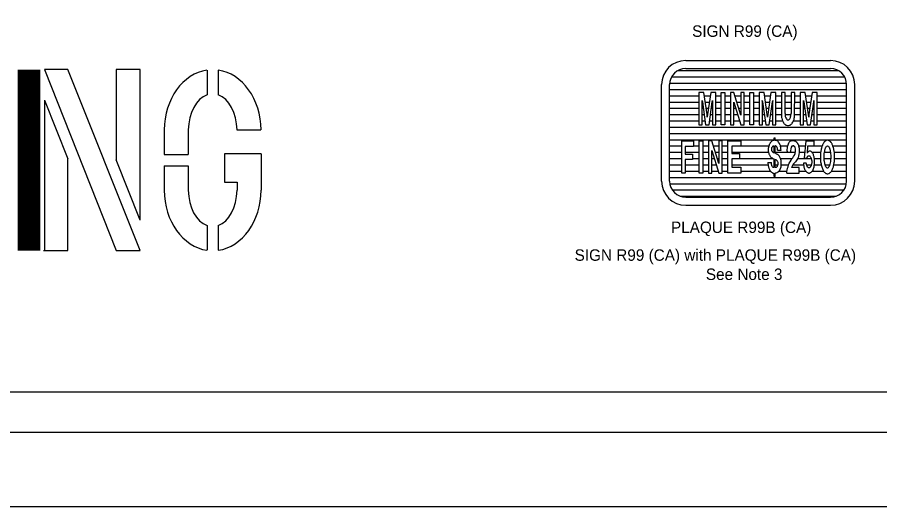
# Model space of a CAD drawing. Extents: x -894 to 866, y -476 to 714.
# Drawn here: x -420 to 108, y -476 to -177 of the extents above; entities that cross this region are included whole.
import ezdxf

# ---------------------------------------------------------------- set-up
doc = ezdxf.new("R2010")
doc.units = 0
for name, color, linetype in [('10 Sheet Format', 7, 'Continuous'), ('57 Undefined', 7, 'Continuous'), ('60 Nongeo Data', 7, 'Continuous')]:
    doc.layers.add(name, color=color, linetype=linetype)

msp = doc.modelspace()

# ---------------------------------------------------------------- linework, layer by layer
at = {"layer": '10 Sheet Format'}
msp.add_line((-438.75, -406.04), (199.07, -406.04), dxfattribs=at)
for points in [[(-894.04, 713.56), (865.96, 713.56), (865.96, -476.44), (-894.04, -476.44)], [(-863.43, 668.96), (836.57, 668.96), (836.57, -431.04), (-863.43, -431.04)], [(-863.43, 668.96), (836.57, 668.96), (836.57, -431.04), (-863.43, -431.04)]]:
    msp.add_lwpolyline(points, close=True, dxfattribs=at)
at = {"layer": '60 Nongeo Data'}
for p, q in [((-11.17, -203.41), (77.41, -203.41)), ((-403.35, -208.95), (-359.63, -319.73)), ((-389.17, -208.95), (-403.35, -208.95)), ((-344.86, -319.73), (-389.17, -208.95)), ((-344.86, -208.95), (-359.63, -208.95)), ((-359.63, -208.95), (-359.63, -264.25)), ((-344.86, -301.18), (-344.86, -208.95)), ((-303.99, -209.28), (-303.99, -224.4)), ((-297.1, -209.28), (-297.1, -224.4)), ((-15.97, -209.6), (82.24, -209.6)), ((-11.17, -208.34), (77.41, -208.34)), ((-19.79, -213.45), (86.02, -213.45)), ((-25.94, -277.23), (-25.94, -218.18)), ((-21.01, -277.23), (-21.01, -218.18)), ((-21.01, -221.13), (87.25, -221.13)), ((-20.94, -217.29), (87.17, -217.29)), ((87.25, -277.23), (87.25, -218.18)), ((92.17, -277.23), (92.17, -218.18)), ((-21.01, -224.97), (-3.08, -224.97)), ((0.24, -224.97), (3.84, -224.97)), ((7.16, -224.97), (10.52, -224.97)), ((12.76, -224.97), (16.2, -224.97)), ((18.89, -224.97), (22.52, -224.97)), ((24.6, -224.97), (28.04, -224.97)), ((30.28, -224.97), (33.72, -224.97)), ((37.04, -224.97), (40.65, -224.97)), ((43.97, -224.97), (47.34, -224.97)), ((49.57, -224.97), (53.25, -224.97)), ((55.48, -224.97), (58.93, -224.97)), ((62.25, -224.97), (65.85, -224.97)), ((69.17, -224.97), (87.25, -224.97)), ((-403.35, -227.72), (-403.35, -319.73)), ((-403.35, -227.72), (-389.17, -263.63)), ((-21.01, -228.82), (-3.08, -228.82)), ((-1.1, -228.82), (-1, -228.82)), ((0.79, -228.82), (3.28, -228.82)), ((5.07, -228.82), (5.17, -228.82)), ((7.16, -228.82), (10.52, -228.82)), ((12.76, -228.82), (16.2, -228.82)), ((20.09, -228.82), (22.52, -228.82)), ((24.6, -228.82), (28.04, -228.82)), ((30.28, -228.82), (33.72, -228.82)), ((35.71, -228.82), (35.81, -228.82)), ((37.6, -228.82), (40.09, -228.82)), ((41.88, -228.82), (41.98, -228.82)), ((43.97, -228.82), (47.36, -228.82)), ((49.57, -228.82), (53.25, -228.82)), ((55.45, -228.82), (58.93, -228.82)), ((60.91, -228.82), (61.02, -228.82)), ((62.8, -228.82), (65.3, -228.82)), ((67.08, -228.82), (67.19, -228.82)), ((69.17, -228.82), (87.25, -228.82)), ((-21.01, -232.66), (-3.08, -232.66)), ((-21.01, -236.5), (-3.08, -236.5)), ((-1.08, -232.66), (-0.45, -232.66)), ((-1.08, -236.5), (0.1, -236.5)), ((1.34, -232.66), (2.73, -232.66)), ((1.89, -236.5), (2.18, -236.5)), ((3.97, -236.5), (5.16, -236.5)), ((4.52, -232.66), (5.16, -232.66)), ((7.16, -232.66), (10.52, -232.66)), ((7.16, -236.5), (10.52, -236.5)), ((12.76, -232.66), (16.2, -232.66)), ((12.76, -236.5), (16.2, -236.5)), ((18.28, -232.66), (19.37, -232.66)), ((18.28, -236.5), (20.57, -236.5)), ((21.3, -232.66), (22.52, -232.66)), ((22.5, -236.5), (22.59, -236.5)), ((24.6, -232.66), (28.04, -232.66)), ((24.6, -236.5), (28.04, -236.5)), ((30.28, -232.66), (33.72, -232.66)), ((30.28, -236.5), (33.72, -236.5)), ((35.72, -232.66), (36.36, -232.66)), ((35.72, -236.5), (36.91, -236.5)), ((38.15, -232.66), (39.54, -232.66)), ((38.7, -236.5), (38.99, -236.5)), ((40.78, -236.5), (41.97, -236.5)), ((41.33, -232.66), (41.97, -232.66)), ((43.97, -232.66), (47.38, -232.66)), ((43.97, -236.5), (47.41, -236.5)), ((49.57, -232.66), (53.25, -232.66)), ((49.61, -236.5), (53.21, -236.5)), ((55.41, -236.5), (58.93, -236.5)), ((55.43, -232.66), (58.93, -232.66)), ((60.93, -232.66), (61.57, -232.66)), ((60.93, -236.5), (62.12, -236.5)), ((63.36, -232.66), (64.74, -232.66)), ((63.9, -236.5), (64.2, -236.5)), ((65.98, -236.5), (67.17, -236.5)), ((66.53, -232.66), (67.17, -232.66)), ((69.17, -232.66), (87.25, -232.66)), ((69.17, -236.5), (87.25, -236.5)), ((-21.01, -240.34), (-3.08, -240.34)), ((-1.08, -240.34), (0.66, -240.34)), ((3.42, -240.34), (5.16, -240.34)), ((7.16, -240.34), (10.52, -240.34)), ((12.76, -240.34), (16.2, -240.34)), ((18.28, -240.34), (21.78, -240.34)), ((24.6, -240.34), (28.04, -240.34)), ((30.28, -240.34), (33.72, -240.34)), ((35.72, -240.34), (37.46, -240.34)), ((40.23, -240.34), (41.97, -240.34)), ((43.97, -240.34), (48.02, -240.34)), ((54.79, -240.34), (58.93, -240.34)), ((60.93, -240.34), (62.67, -240.34)), ((65.43, -240.34), (67.17, -240.34)), ((69.17, -240.34), (87.25, -240.34)), ((-330.23, -245.88), (-330.23, -260.9)), ((-315.46, -245.88), (-315.46, -260.9)), ((-285.77, -245.88), (-271, -245.88)), ((-21.01, -244.19), (87.25, -244.19)), ((-21.01, -248.03), (87.25, -248.03)), ((-21.01, -251.87), (42.88, -251.87)), ((43.56, -251.87), (87.25, -251.87)), ((-21.01, -255.71), (-13.62, -255.71)), ((-6.34, -255.71), (-2.9, -255.71)), ((-0.66, -255.71), (2.78, -255.71)), ((5.83, -255.71), (9.1, -255.71)), ((11.18, -255.71), (14.62, -255.71)), ((22.47, -255.71), (39.63, -255.71)), ((46.79, -255.71), (51.28, -255.71)), ((54.08, -255.71), (55.05, -255.71)), ((57.85, -255.71), (61.91, -255.71)), ((67.24, -255.71), (72.24, -255.71)), ((78.84, -255.71), (87.25, -255.71)), ((-389.17, -319.73), (-389.17, -263.63)), ((-330.23, -260.9), (-315.46, -260.9)), ((-270.86, -260.41), (-293.37, -260.41)), ((-293.37, -260.41), (-293.37, -277.86)), ((-270.86, -260.41), (-270.86, -282.8)), ((-21.01, -259.56), (-13.62, -259.56)), ((-21.01, -263.4), (-13.62, -263.4)), ((-11.46, -259.56), (-2.9, -259.56)), ((-7.06, -263.4), (-2.9, -263.4)), ((-0.66, -259.56), (2.78, -259.56)), ((-0.66, -263.4), (2.78, -263.4)), ((4.84, -259.56), (5.11, -259.56)), ((4.86, -263.4), (6.31, -263.4)), ((7.04, -259.56), (9.1, -259.56)), ((8.24, -263.4), (9.1, -263.4)), ((11.18, -259.56), (14.62, -259.56)), ((11.18, -263.4), (14.62, -263.4)), ((16.94, -259.56), (39.48, -259.56)), ((21.75, -263.4), (42.13, -263.4)), ((43.56, -259.56), (55.88, -259.56)), ((46.91, -263.4), (53.97, -263.4)), ((57.19, -263.4), (65.54, -263.4)), ((58.13, -259.56), (61.56, -259.56)), ((63.11, -259.56), (63.51, -259.56)), ((66.08, -259.56), (71.39, -259.56)), ((67.49, -263.4), (71.2, -263.4)), ((73.52, -263.39), (77.52, -263.39)), ((73.68, -259.58), (77.36, -259.58)), ((79.75, -259.56), (87.25, -259.56)), ((79.92, -263.4), (87.25, -263.4)), ((-344.86, -301.18), (-359.63, -264.25)), ((-330.23, -267.79), (-315.46, -267.79)), ((-330.23, -267.79), (-330.23, -282.8)), ((-315.46, -267.79), (-315.46, -282.8)), ((-21.01, -267.24), (-13.62, -267.24)), ((-11.46, -267.24), (-2.9, -267.24)), ((-0.66, -267.24), (2.78, -267.24)), ((4.86, -267.24), (7.52, -267.24)), ((11.18, -267.24), (14.62, -267.24)), ((16.94, -267.24), (39.25, -267.24)), ((43.56, -267.24), (45.11, -267.24)), ((47.2, -267.24), (51.78, -267.24)), ((54.25, -267.24), (60.89, -267.24)), ((62.78, -267.24), (65.66, -267.24)), ((67.53, -267.24), (71.69, -267.24)), ((74.13, -267.22), (76.97, -267.22)), ((79.42, -267.24), (87.25, -267.24)), ((-21.01, -271.08), (-13.62, -271.08)), ((-11.46, -271.08), (-2.9, -271.08)), ((-0.66, -271.08), (2.78, -271.08)), ((4.86, -271.08), (8.72, -271.08)), ((11.18, -271.08), (14.62, -271.08)), ((22.47, -271.08), (40.5, -271.08)), ((46.14, -271.08), (50.8, -271.08)), ((58.28, -271.08), (62.29, -271.08)), ((66.14, -271.08), (73.21, -271.08)), ((77.98, -271.08), (87.25, -271.08)), ((-293.37, -277.86), (-285.63, -277.86)), ((-285.63, -277.86), (-285.63, -282.8)), ((-21.01, -274.93), (87.25, -274.93)), ((-20.88, -278.77), (87.13, -278.77)), ((-19.38, -282.61), (85.61, -282.61)), ((-14.57, -286.45), (80.85, -286.45)), ((-11.17, -287.08), (77.41, -287.08)), ((-11.17, -292), (77.41, -292)), ((-303.99, -304.4), (-303.99, -319.53)), ((-297.1, -304.4), (-297.1, -319.53)), ((-403.95, -319.73), (-389.17, -319.73)), ((-359.63, -319.73), (-344.86, -319.73))]:
    msp.add_line(p, q, dxfattribs=at)
for points in [[(-3.08, -223.03), (-3.08, -242.72), (-1.08, -242.72), (-1.08, -229.08), (-1.16, -227.84), (-1, -228.77), (1, -242.72), (3.08, -242.72), (5.08, -228.77), (5.24, -227.84), (5.16, -229.08), (5.16, -242.72), (7.16, -242.72), (7.16, -223.03), (4.12, -223.03), (2.2, -236.36), (2.04, -238.07), (1.88, -236.36), (-0.04, -223.03), (-3.08, -223.03)], [(10.52, -242.72), (10.52, -223.03), (12.76, -223.03), (12.76, -242.72), (10.52, -242.72)], [(16.2, -223.03), (16.2, -242.72), (18.28, -242.72), (18.28, -230.47), (18.2, -228.92), (22.52, -242.72), (24.6, -242.72), (24.6, -223.03), (22.52, -223.03), (22.52, -234.66), (22.6, -236.83), (18.28, -223.03), (16.2, -223.03)], [(28.04, -242.72), (28.04, -223.03), (30.28, -223.03), (30.28, -242.72), (28.04, -242.72)], [(33.72, -223.03), (33.72, -242.72), (35.72, -242.72), (35.72, -229.08), (35.64, -227.84), (35.8, -228.77), (37.8, -242.72), (39.89, -242.72), (41.89, -228.77), (42.05, -227.84), (41.97, -229.08), (41.97, -242.72), (43.97, -242.72), (43.97, -223.03), (40.93, -223.03), (39.01, -236.36), (38.85, -238.07), (38.68, -236.36), (36.76, -223.03), (33.72, -223.03)], [(49.57, -235.74), (49.57, -223.03), (47.33, -223.03), (47.41, -236.67)], [(55.41, -236.67), (55.49, -223.03), (53.25, -223.03), (53.25, -235.74)], [(58.93, -223.03), (58.93, -242.72), (60.93, -242.72), (60.93, -229.08), (60.85, -227.84), (61.01, -228.77), (63.01, -242.72), (65.09, -242.72), (67.09, -228.77), (67.25, -227.84), (67.17, -229.08), (67.17, -242.72), (69.17, -242.72), (69.17, -223.03), (66.13, -223.03), (64.21, -236.36), (64.05, -238.07), (63.89, -236.36), (61.97, -223.03), (58.93, -223.03)], [(47.41, -236.67), (47.49, -238.22), (47.57, -238.69), (47.73, -239.46), (47.97, -240.24), (48.13, -240.55), (48.37, -241.01), (48.61, -241.48), (48.85, -241.79), (49.09, -242.1), (49.41, -242.41), (49.65, -242.56), (49.89, -242.72), (50.13, -242.87), (50.53, -243.03), (51.17, -243.18), (51.73, -243.18), (52.21, -243.03), (52.61, -242.87), (53.01, -242.72), (53.33, -242.41), (53.65, -242.1), (53.97, -241.79), (54.37, -241.17), (54.61, -240.7), (54.85, -240.24), (55.01, -239.77), (55.09, -239.46), (55.25, -238.69), (55.33, -238.07), (55.41, -236.67)], [(49.57, -235.74), (49.65, -237.29), (49.73, -237.76), (49.97, -238.53), (50.37, -239.15), (50.69, -239.46), (50.85, -239.62), (51.25, -239.77), (51.49, -239.77), (51.97, -239.62), (52.29, -239.31), (52.53, -239), (52.85, -238.38), (53.01, -237.91), (53.17, -237.29), (53.25, -235.74)], [(-7.06, -263.93), (-11.46, -263.93), (-11.46, -272.3), (-13.62, -272.3), (-13.62, -252.62), (-6.34, -252.62), (-6.34, -256.03), (-11.46, -256.03), (-11.46, -260.68), (-7.06, -260.68), (-7.06, -263.93), (-11.46, -263.93), (-11.46, -272.3), (-13.62, -272.3)], [(-2.9, -272.3), (-2.9, -252.62), (-0.66, -252.62), (-0.66, -272.3), (-2.9, -272.3)], [(2.78, -252.62), (2.78, -272.3), (4.86, -272.3), (4.86, -260.06), (4.78, -258.51), (9.1, -272.3), (11.18, -272.3), (11.18, -252.62), (9.1, -252.62), (9.1, -264.24), (9.18, -266.41), (4.86, -252.62), (2.78, -252.62)], [(14.62, -272.3), (14.62, -252.62), (22.47, -252.62), (22.47, -255.87), (16.94, -255.87), (16.94, -260.21), (21.75, -260.21), (21.75, -263.47), (16.94, -263.47), (16.94, -268.74), (22.47, -268.74), (22.47, -272.3), (14.62, -272.3)], [(42.88, -252.26), (42.5, -252.26), (42.4, -252.26), (42.21, -252.26), (41.92, -252.45), (41.73, -252.64), (41.44, -252.82), (41.25, -253.01), (41.06, -253.19), (40.87, -253.38), (40.67, -253.57), (40.48, -253.75), (40.39, -253.94), (40.19, -254.31), (40.1, -254.5), (40, -254.68), (39.91, -254.87), (39.81, -255.24), (39.62, -255.8), (39.52, -256.36), (39.43, -256.73), (39.33, -257.28), (39.33, -257.66), (39.33, -258.21), (39.33, -258.59), (39.33, -258.77), (39.33, -258.96), (39.43, -259.33), (39.52, -259.7), (39.62, -260.07), (39.71, -260.45), (39.91, -261), (40, -261.19), (40.19, -261.56), (40.29, -261.75), (40.39, -261.93), (40.67, -262.31), (40.96, -262.49), (41.15, -262.68), (41.35, -262.86), (41.64, -263.05), (41.92, -263.24), (42.21, -263.42), (42.5, -263.61), (42.6, -263.61), (42.69, -263.61), (42.88, -263.61)], [(42.88, -250.78), (43.56, -250.78)], [(42.88, -252.26), (42.88, -250.78)], [(43.56, -252.26), (43.56, -250.78)], [(47.11, -258.21), (47.01, -257.47), (47.01, -257.28), (46.92, -256.73), (46.92, -256.54), (46.82, -255.98), (46.72, -255.43), (46.63, -255.24), (46.44, -254.68), (46.34, -254.5), (46.15, -254.12), (46.05, -253.94), (45.67, -253.38), (45.38, -253.01), (45.19, -252.82), (44.9, -252.64), (44.8, -252.64), (44.52, -252.45), (44.42, -252.45), (43.84, -252.26), (43.65, -252.26), (43.56, -252.26)], [(50.91, -258.82), (50.91, -257.89), (50.99, -257.11), (51.15, -256.34), (51.31, -255.56), (51.47, -254.94), (51.63, -254.32), (51.87, -253.86), (52.19, -253.39), (52.43, -252.93), (52.91, -252.62), (53.39, -252.46), (53.87, -252.31), (54.27, -252.31), (54.67, -252.31), (55.15, -252.46), (55.47, -252.46), (55.79, -252.62), (56.03, -252.77), (56.19, -252.93), (56.51, -253.24), (56.67, -253.39), (56.84, -253.55), (56.92, -253.7), (57.08, -253.86), (57.16, -254.01), (57.24, -254.17), (57.32, -254.32), (57.4, -254.48), (57.48, -254.63), (57.56, -254.79), (57.72, -255.1), (57.8, -255.41), (57.88, -255.87), (57.96, -256.18), (58.04, -256.49), (58.12, -257.11), (58.2, -258.04), (58.2, -258.82), (58.12, -259.75)], [(62.2, -252.62), (61.24, -263.16)], [(62.2, -252.62), (67.24, -252.62), (67.24, -255.87), (63.4, -255.87)], [(79.52, -258.2), (79.44, -257.89), (79.36, -257.42), (79.28, -257.11), (79.2, -256.8), (79.12, -256.49), (79.04, -256.34), (78.88, -255.87), (78.8, -255.56), (78.64, -255.25), (78.48, -254.79), (78.32, -254.48), (78.16, -254.17), (77.92, -253.86), (77.84, -253.7), (77.76, -253.55), (77.52, -253.24), (77.36, -253.08), (77.2, -252.93), (77.04, -252.77), (76.8, -252.62), (76.64, -252.46), (76.24, -252.31), (75.84, -252.15), (75.52, -252.15), (75.36, -252.15), (74.8, -252.31), (74.48, -252.46), (74.24, -252.62), (74.08, -252.77), (73.92, -252.93), (73.76, -253.08), (73.6, -253.24), (73.28, -253.7), (73.04, -254.01), (72.88, -254.32), (72.72, -254.63), (72.56, -254.94), (72.4, -255.25), (72.24, -255.72), (72.16, -256.03), (72, -256.49), (71.92, -256.8), (71.84, -257.11), (71.68, -257.73), (71.6, -258.2), (71.52, -258.66), (71.44, -259.13), (71.36, -259.9), (71.28, -260.68), (71.2, -261.45), (71.2, -261.92)], [(42.88, -259.89), (42.79, -259.89), (42.6, -259.89), (42.31, -259.7), (42.12, -259.52), (41.92, -259.33), (41.83, -259.14), (41.73, -258.96), (41.64, -258.77), (41.54, -258.59), (41.44, -258.21), (41.44, -257.84), (41.44, -257.47), (41.44, -257.1), (41.54, -256.73), (41.64, -256.54), (41.73, -256.36), (41.83, -256.17), (42.02, -255.98), (42.21, -255.8), (42.4, -255.61), (42.5, -255.61), (42.69, -255.61), (42.79, -255.61), (42.88, -255.61)], [(42.88, -259.89), (42.88, -255.61)], [(43.56, -260.07), (43.56, -255.61)], [(45, -258.21), (45, -258.03), (45, -257.84), (44.9, -257.1), (44.8, -256.73), (44.71, -256.54), (44.61, -256.36), (44.52, -256.17), (44.32, -255.98), (44.13, -255.8), (43.84, -255.61), (43.75, -255.61), (43.56, -255.61)], [(45, -258.21), (47.11, -258.21)], [(50.67, -272.3), (50.75, -271.37), (50.91, -270.44), (51.07, -269.36), (51.39, -268.43), (51.79, -267.19), (52.19, -266.26), (52.67, -265.33), (53.23, -264.4), (53.79, -263.62), (54.27, -263), (54.83, -262.07), (55.39, -261.3), (55.79, -260.21), (55.95, -258.97), (55.95, -257.58), (55.71, -256.49), (55.31, -256.03), (54.91, -255.56), (54.35, -255.56), (53.79, -255.87), (53.39, -256.34), (53.07, -257.42), (52.91, -258.66), (52.91, -259.44)], [(63.4, -255.87), (63.08, -260.06)], [(71.28, -264.71), (71.36, -265.33), (71.44, -265.95), (71.6, -266.72), (71.68, -267.19), (72, -268.43), (72.24, -269.05), (72.4, -269.51), (72.64, -270.13), (72.88, -270.6), (73.2, -271.06), (73.36, -271.37), (73.6, -271.68), (73.92, -271.99), (74.24, -272.3), (74.48, -272.46), (74.88, -272.61), (75.28, -272.77), (75.6, -272.77), (75.84, -272.77), (76.32, -272.61), (76.64, -272.46), (76.8, -272.3), (77.04, -272.15), (77.2, -271.99), (77.52, -271.68), (77.76, -271.37), (78, -271.06), (78.16, -270.75), (78.64, -269.82), (78.8, -269.36), (78.96, -268.89), (79.12, -268.43), (79.28, -267.81), (79.44, -267.19), (79.52, -266.72), (79.6, -266.26), (79.68, -265.79), (79.76, -265.17), (79.84, -264.24), (79.92, -263.62), (79.92, -263), (79.92, -262.54), (79.92, -261.92), (79.92, -261.61), (79.84, -260.52), (79.76, -259.59), (79.68, -259.13), (79.6, -258.66), (79.52, -258.2)], [(73.6, -260.37), (73.68, -259.59), (73.84, -258.82), (74, -258.04), (74.08, -257.73), (74.16, -257.42), (74.24, -257.11), (74.48, -256.49), (74.72, -256.18), (74.88, -255.87), (75.2, -255.72), (75.52, -255.56), (75.84, -255.72), (76.16, -255.87), (76.32, -256.18), (76.56, -256.49), (76.72, -256.96), (76.88, -257.58), (77.04, -257.89), (77.12, -258.35), (77.28, -259.13), (77.36, -259.59), (77.44, -260.37), (77.52, -261.45), (77.52, -262.38), (77.52, -263), (77.44, -264.4), (77.36, -265.17), (77.2, -266.1), (77.04, -266.88), (76.8, -267.65), (76.56, -268.27), (76.24, -268.74), (76, -269.05), (75.6, -269.2), (75.44, -269.2), (75.12, -269.05), (74.88, -268.89), (74.56, -268.43), (74.32, -267.81), (74.16, -267.34), (74, -266.72), (73.84, -266.1), (73.76, -265.64), (73.68, -265.17), (73.6, -264.55), (73.52, -263.47), (73.52, -262.85), (73.52, -262.23), (73.52, -261.61), (73.6, -260.37)], [(42.88, -268.82), (42.88, -263.61)], [(43.56, -272.35), (43.65, -272.35), (44.04, -272.16), (44.23, -272.16), (44.71, -271.98), (45, -271.79), (45.28, -271.61), (45.48, -271.42), (45.76, -271.23), (45.96, -271.05), (46.05, -270.86), (46.34, -270.49), (46.53, -269.93), (46.72, -269.56), (46.82, -269.37), (46.92, -269), (47.11, -268.44), (47.2, -267.51), (47.3, -266.96), (47.3, -266.4), (47.3, -265.84), (47.2, -265.1), (47.11, -264.54), (47.01, -263.98), (46.82, -263.42), (46.63, -262.86), (46.44, -262.49), (46.24, -262.12), (45.96, -261.75), (45.67, -261.38), (45.38, -261.19), (45.09, -261), (44.8, -260.82), (44.52, -260.63), (44.23, -260.45), (43.94, -260.26), (43.56, -260.07)], [(50.91, -258.82), (50.91, -259.28)], [(50.91, -259.28), (52.91, -259.44)], [(58.12, -259.75), (57.96, -260.99), (57.72, -261.92), (57.56, -262.69), (57.16, -263.47), (56.76, -264.24), (56.35, -264.86), (55.95, -265.33), (55.31, -265.95), (54.75, -266.57), (54.27, -267.19), (53.87, -267.96), (53.47, -268.89)], [(60.84, -266.26), (60.84, -266.72), (60.84, -267.03), (60.92, -267.34), (61, -267.81), (61, -267.96), (61.08, -268.58), (61.24, -269.05), (61.32, -269.36), (61.48, -269.67), (61.48, -269.82), (61.64, -270.13), (61.8, -270.44), (61.88, -270.6), (62.04, -270.75), (62.28, -271.06), (62.52, -271.37), (62.76, -271.53), (63.16, -271.84), (63.32, -271.99), (63.64, -272.15), (63.96, -272.3), (64.2, -272.3), (64.44, -272.3), (64.68, -272.15), (64.84, -272.15), (65.08, -271.99), (65.4, -271.84), (65.56, -271.68), (65.8, -271.53), (66.04, -271.22), (66.28, -270.91), (66.68, -270.44), (66.84, -270.13), (67.08, -269.51), (67.24, -269.05), (67.4, -268.43), (67.48, -267.65), (67.56, -266.88), (67.64, -265.79), (67.64, -264.55), (67.64, -264.24), (67.56, -263.62), (67.48, -263), (67.32, -262.38), (67.24, -261.92), (67.08, -261.45), (66.92, -260.99), (66.68, -260.52), (66.6, -260.37), (66.36, -260.06), (66.2, -259.75), (65.96, -259.44), (65.8, -259.28), (65.48, -259.13), (65.24, -258.97), (64.92, -258.97), (64.6, -258.97), (64.36, -258.97), (64.2, -258.97), (63.96, -259.13), (63.8, -259.28), (63.64, -259.44), (63.48, -259.59), (63.24, -259.75), (63.08, -260.06)], [(62.84, -263.31), (61.24, -263.16)], [(62.84, -263.31), (63.08, -262.85), (63.16, -262.54), (63.24, -262.38), (63.4, -262.23), (63.56, -261.92), (63.8, -261.76), (63.88, -261.76), (63.96, -261.76), (64.2, -261.76), (64.28, -261.76), (64.44, -261.76), (64.68, -261.76), (64.84, -261.92), (64.92, -262.07), (65, -262.23), (65.16, -262.54), (65.24, -262.69), (65.32, -262.85), (65.48, -263.16), (65.56, -263.47), (65.72, -263.93), (65.8, -264.24), (65.88, -264.71), (65.88, -265.17), (65.88, -265.48), (65.88, -265.79), (65.88, -266.26), (65.8, -266.72), (65.72, -267.03), (65.64, -267.34), (65.56, -267.5), (65.48, -267.81), (65.4, -267.96), (65.24, -268.27), (65.16, -268.43), (65, -268.74), (64.84, -268.89), (64.52, -269.05), (64.28, -269.05), (64.12, -269.05), (63.88, -269.05), (63.8, -269.05), (63.64, -268.89), (63.48, -268.74), (63.32, -268.58), (63.16, -268.27), (63.08, -268.12), (62.92, -267.65), (62.76, -267.19), (62.68, -266.88), (62.68, -266.72), (62.6, -266.26)], [(71.2, -261.92), (71.2, -262.69), (71.2, -263.47), (71.28, -264.24), (71.28, -264.71)], [(39.14, -265.84), (41.25, -265.84)], [(39.14, -265.84), (39.14, -266.21), (39.14, -266.4), (39.23, -267.14), (39.33, -267.89), (39.43, -268.26), (39.52, -268.63), (39.62, -269), (39.71, -269.37), (39.81, -269.75), (40, -270.12), (40.1, -270.3), (40.19, -270.49), (40.29, -270.68), (40.58, -271.05), (40.67, -271.23), (40.87, -271.42), (41.06, -271.61), (41.35, -271.79), (41.64, -271.98), (41.92, -272.16), (42.21, -272.35), (42.31, -272.35), (42.5, -272.35), (42.69, -272.35), (42.88, -272.35)], [(42.88, -268.82), (42.4, -268.82), (42.31, -268.82), (42.02, -268.63), (41.83, -268.44), (41.64, -268.07), (41.54, -267.89), (41.44, -267.51), (41.35, -266.96), (41.25, -266.21), (41.25, -265.84)], [(43.56, -268.82), (43.56, -263.98)], [(43.56, -263.98), (43.75, -263.98), (43.94, -263.98), (44.23, -264.17), (44.42, -264.35), (44.61, -264.54), (44.71, -264.72), (44.8, -264.91), (45, -265.28), (45.09, -265.65), (45.19, -266.21), (45.19, -266.77), (45.09, -267.33), (45, -267.7), (44.8, -268.07), (44.71, -268.26), (44.42, -268.63), (44.13, -268.82), (43.94, -268.82), (43.56, -268.82)], [(50.67, -272.3), (58.28, -272.3), (58.28, -268.89), (53.47, -268.89)], [(62.6, -266.26), (60.84, -266.26)], [(42.88, -274.4), (42.88, -272.35)], [(43.56, -274.4), (43.56, -272.35)], [(42.88, -274.4), (43.56, -274.4)]]:
    msp.add_lwpolyline(points, dxfattribs=at)
for centre, radius, start, end in [((-11.17, -218.18), 14.76, 90, 180), ((77.41, -218.18), 14.76, 0, 90), ((-11.17, -218.18), 9.84, 90, 180), ((77.41, -218.18), 9.84, 0, 90), ((-11.17, -277.23), 14.76, 180, 270), ((-11.17, -277.23), 9.84, 180, 270), ((77.41, -277.23), 14.76, 270, 0), ((77.41, -277.23), 9.84, 270, 0)]:
    msp.add_arc(centre, radius, start, end, dxfattribs=at)
for centre, major_axis, ratio, start_param, end_param in [((-300.55, -246.5), (0, -37.48), 0.792166, 3.257899, 4.695664), ((-300.55, -246.5), (0, -37.48), 0.792166, 1.587521, 3.025299), ((-300.55, -246.5), (0, -22.71), 0.657069, 3.374538, 4.68479), ((-300.55, -246.5), (0, -22.71), 0.657069, 1.598395, 2.908672), ((-300.55, -282.3), (0, -37.48), 0.792166, 4.725737, 6.166881), ((-300.55, -282.3), (0, -22.71), 0.657069, 4.734414, 6.050244), ((-300.55, -282.3), (0, -22.71), 0.657069, 0.232924, 1.548771), ((-300.55, -282.3), (0, -37.48), 0.792166, 0.116296, 1.557449)]:
    msp.add_ellipse(centre, major_axis=major_axis, ratio=ratio, start_param=start_param, end_param=end_param, dxfattribs=at)

# ---------------------------------------------------------------- texts
at = {"layer": '57 Undefined'}
for s, p in [('SIGN R99 (CA)', (-7.26, -188.94)), ('PLAQUE R99B (CA)', (-20.18, -308.95)), ('SIGN R99 (CA) with PLAQUE R99B (CA)', (-79.14, -325.95)), ('See Note 3', (1.16, -337.68))]:
    msp.add_text(s, height=7, dxfattribs=at).set_placement(p)
at = {"layer": '60 Nongeo Data'}
msp.add_text('I', height=110.78, dxfattribs=at).set_placement((-433.43, -319.73))

doc.saveas('drawing.dxf')
